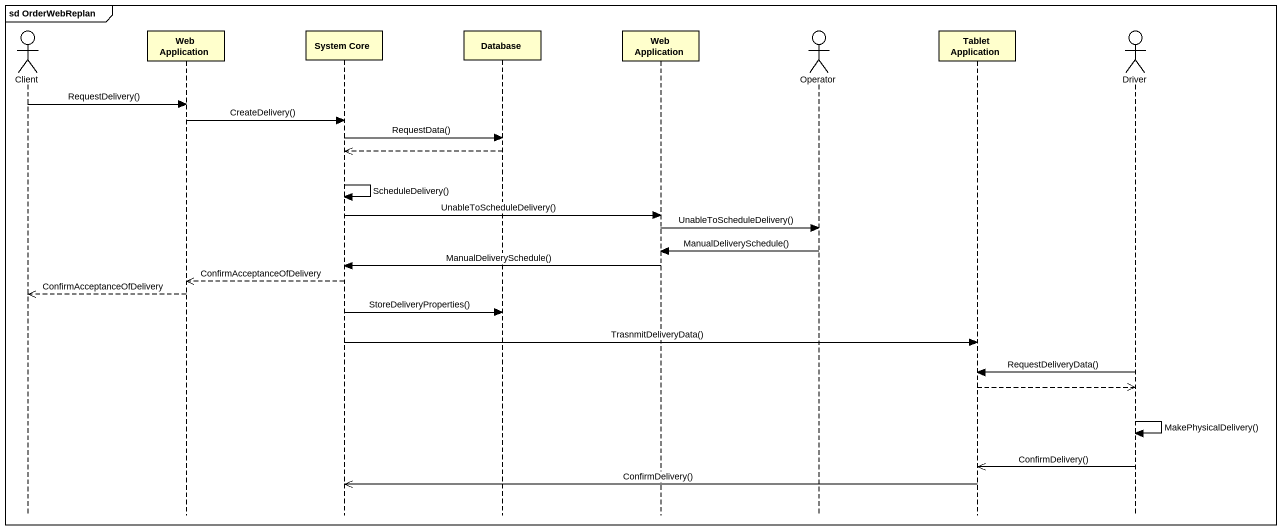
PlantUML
@startuml
mainframe sd OrderWebReplan
hide footbox
actor Client
participant "Web Application" as Web_Application
participant "System Core" as System_Core
participant "Database" as Database_
participant "Web Application" as Web_Application_2
actor Operator
participant "Tablet Application" as Tablet_Application
actor Driver

Client -> Web_Application : RequestDelivery()
Web_Application -> System_Core : CreateDelivery()
System_Core -> Database_ : RequestData()
Database_ -->> System_Core
System_Core -> System_Core : ScheduleDelivery()
System_Core -> Web_Application_2 : UnableToScheduleDelivery()
Web_Application_2 -> Operator : UnableToScheduleDelivery()
Operator -> Web_Application_2 : ManualDeliverySchedule()
Web_Application_2 -> System_Core : ManualDeliverySchedule()
System_Core -->> Web_Application : ConfirmAcceptanceOfDelivery
Web_Application -->> Client : ConfirmAcceptanceOfDelivery
System_Core -> Database_ : StoreDeliveryProperties()
System_Core -> Tablet_Application : TrasnmitDeliveryData()
Driver -> Tablet_Application : RequestDeliveryData()
Tablet_Application -->> Driver
Driver -> Driver : MakePhysicalDelivery()
Driver ->> Tablet_Application : ConfirmDelivery()
Tablet_Application ->> System_Core : ConfirmDelivery()
@enduml
